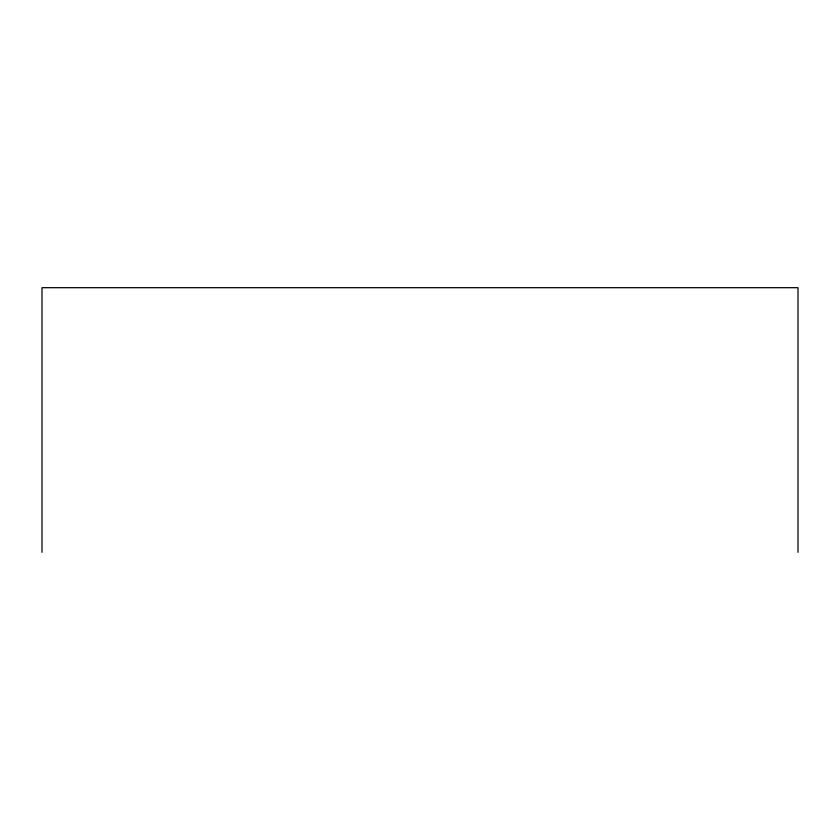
<?xml version="1.0" encoding="UTF-8"?>
<svg xmlns="http://www.w3.org/2000/svg" width="840" height="840" viewBox="0 0 840 840"><rect width="100%" height="100%" fill="white"/><g stroke="black" fill="none" stroke-linecap="round" stroke-linejoin="round"><path stroke-width="1.26" d="M798 552.311L798 287.69L42 287.69L42 552.311"/></g></svg>
